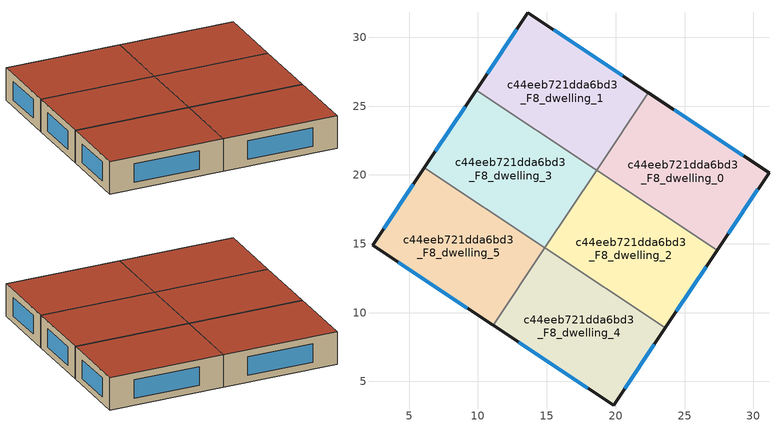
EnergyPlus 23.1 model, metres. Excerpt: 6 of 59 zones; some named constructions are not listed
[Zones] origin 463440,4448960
c44eeb721dda6bd3_F8_dwelling_0
 floor to c44eeb721dda6bd3_F7_dwelling_0 (EU_floor_Construction): 31.14,20.15 27.37,14.53 18.63,20.33 22.37,25.97 z24
 wall outside (EU_wall_Construction): 27.37,14.53 31.14,20.15 22.37,25.97 z24:27
 wall to c44eeb721dda6bd3_F8_dwelling_1 (EU_wall_Construction): 22.37,25.97 18.63,20.33 z24:27
 wall to c44eeb721dda6bd3_F8_dwelling_2 (EU_wall_Construction): 18.63,20.33 27.37,14.53 z24:27
 window (EU_Window_Construction): 29.26,21.4 24.25,24.72 / 28.18,15.73 30.33,18.95 z24.64:26.36
 roof outside (EU_roof_Construction): 27.37,14.53 31.14,20.15 22.37,25.97 18.63,20.33 z27
c44eeb721dda6bd3_F8_dwelling_1
 floor to c44eeb721dda6bd3_F7_dwelling_1 (EU_floor_Construction): 22.37,25.97 18.63,20.33 9.87,26.15 13.63,31.78 z24
 wall outside (EU_wall_Construction): 22.37,25.97 13.63,31.78 9.87,26.15 z24:27
 wall to c44eeb721dda6bd3_F8_dwelling_3 (EU_wall_Construction): 9.87,26.15 18.61,20.35 z24:27
 wall to c44eeb721dda6bd3_F8_dwelling_2 (EU_wall_Construction): 18.61,20.35 18.63,20.33 z24:27
 window (EU_Window_Construction): 12.82,30.57 10.67,27.36 / 20.5,27.21 15.5,30.53 z24.64:26.36
 roof outside (EU_roof_Construction): 18.63,20.33 22.37,25.97 13.63,31.78 9.87,26.15 z27
c44eeb721dda6bd3_F8_dwelling_2
 floor to c44eeb721dda6bd3_F7_dwelling_2 (EU_floor_Construction): 27.37,14.53 23.61,8.9 14.86,14.71 18.61,20.35 z24
 wall outside (EU_wall_Construction): 23.61,8.9 27.37,14.53 z24:27
 wall to c44eeb721dda6bd3_F8_dwelling_3 (EU_wall_Construction): 18.61,20.35 14.86,14.71 z24:27
 wall to c44eeb721dda6bd3_F8_dwelling_4 (EU_wall_Construction): 14.86,14.71 23.61,8.9 z24:27
 window (EU_Window_Construction): 24.41,10.11 26.57,13.32 z24.64:26.36
 roof outside (EU_roof_Construction): 23.61,8.9 27.37,14.53 18.61,20.35 14.86,14.71 z27
c44eeb721dda6bd3_F8_dwelling_3
 floor to c44eeb721dda6bd3_F7_dwelling_3 (EU_floor_Construction): 18.61,20.35 14.86,14.71 6.1,20.53 9.87,26.15 z24
 wall outside (EU_wall_Construction): 9.87,26.15 6.1,20.53 z24:27
 wall to c44eeb721dda6bd3_F8_dwelling_5 (EU_wall_Construction): 6.1,20.53 14.84,14.72 z24:27
 wall to c44eeb721dda6bd3_F8_dwelling_4 (EU_wall_Construction): 14.85,14.72 14.87,14.71 z24:27
 window (EU_Window_Construction): 9.06,24.95 6.91,21.73 z24.64:26.36
 roof outside (EU_roof_Construction): 14.86,14.71 18.61,20.35 9.87,26.15 6.1,20.53 z27
c44eeb721dda6bd3_F8_dwelling_4
 floor to c44eeb721dda6bd3_F7_dwelling_4 (EU_floor_Construction): 23.61,8.9 19.84,3.28 11.1,9.09 14.84,14.72 z24
 wall outside (EU_wall_Construction): 11.1,9.09 19.84,3.28 23.61,8.9 z24:27
 wall to c44eeb721dda6bd3_F8_dwelling_5 (EU_wall_Construction): 14.84,14.72 11.1,9.09 z24:27
 window (EU_Window_Construction): 20.65,4.48 22.8,7.7 / 12.97,7.84 17.97,4.52 z24.64:26.36
 roof outside (EU_roof_Construction): 19.84,3.28 23.61,8.9 14.84,14.72 11.1,9.09 z27
c44eeb721dda6bd3_F8_dwelling_5
 floor to c44eeb721dda6bd3_F7_dwelling_5 (EU_floor_Construction): 14.84,14.72 11.1,9.09 2.34,14.91 6.1,20.53 z24
 wall outside (EU_wall_Construction): 6.1,20.53 2.34,14.91 11.1,9.09 z24:27
 window (EU_Window_Construction): 5.3,19.33 3.14,16.11 / 4.21,13.66 9.22,10.33 z24.64:26.36
 roof outside (EU_roof_Construction): 11.1,9.09 14.84,14.72 6.1,20.53 2.34,14.91 z27
[SCHEDULE:FILE] Column Number=1; Rows to Skip at Top=0; Number of Hours of Data=8760; Column Separator=Comma; Interpolate to Timestep=No; Minutes per Item=60; Adjust Schedule for Daylight Savings=Yes
Name | File
EU_Step8_GainSchedule_c44eeb721dda6bd3_F4_dwelling_0_f000 | ../../schedules/c44eeb721dda6bd3/c44eeb721dda6bd3_F4_dwelling_0_f000_gain.csv
EU_Step8_GainSchedule_c44eeb721dda6bd3_F4_dwelling_1_f000 | ../../schedules/c44eeb721dda6bd3/c44eeb721dda6bd3_F4_dwelling_1_f000_gain.csv
EU_Step8_GainSchedule_c44eeb721dda6bd3_F4_dwelling_2_f000 | ../../schedules/c44eeb721dda6bd3/c44eeb721dda6bd3_F4_dwelling_2_f000_gain.csv
EU_Step8_GainSchedule_c44eeb721dda6bd3_F4_dwelling_3_f000 | ../../schedules/c44eeb721dda6bd3/c44eeb721dda6bd3_F4_dwelling_3_f000_gain.csv
EU_Step8_GainSchedule_c44eeb721dda6bd3_F4_dwelling_4_f000 | ../../schedules/c44eeb721dda6bd3/c44eeb721dda6bd3_F4_dwelling_4_f000_gain.csv
EU_Step8_GainSchedule_c44eeb721dda6bd3_F4_dwelling_5_f000 | ../../schedules/c44eeb721dda6bd3/c44eeb721dda6bd3_F4_dwelling_5_f000_gain.csv
EU_Step8_GainSchedule_c44eeb721dda6bd3_F4_dwelling_6_f000 | ../../schedules/c44eeb721dda6bd3/c44eeb721dda6bd3_F4_dwelling_6_f000_gain.csv
